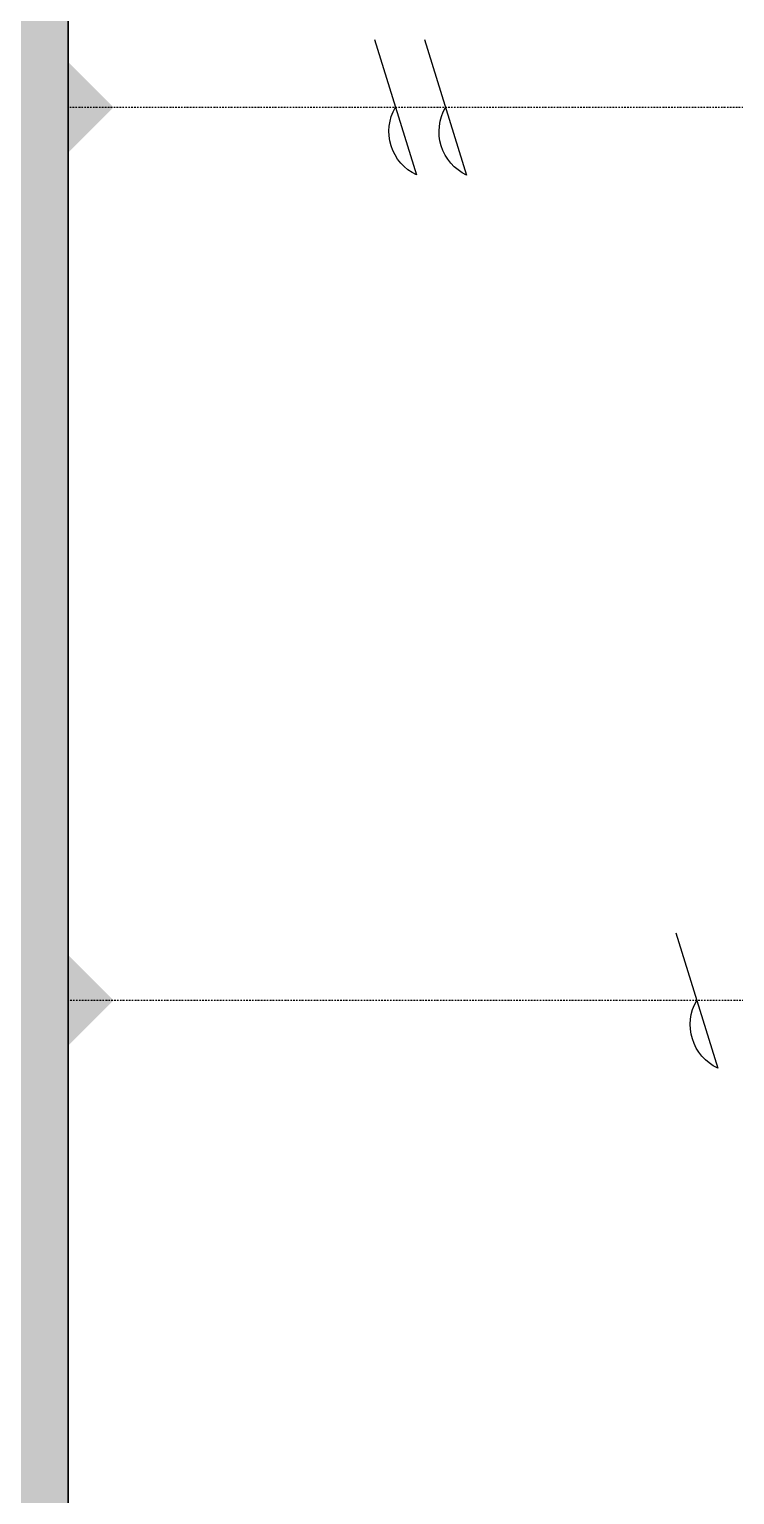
# Model space of a CAD drawing. Header units: inches. Extents: x -12418 to 57169, y -29325 to 19878.
# Drawn here: x 29742 to 31292, y -10267 to -7047 of the extents above; entities that cross this region are included whole.
import ezdxf

# ---------------------------------------------------------------- set-up
doc = ezdxf.new("R2010")
doc.units = ezdxf.units.IN
doc.header["$LTSCALE"] = 25
doc.header["$MEASUREMENT"] = 0
doc.linetypes.add('DASHDOT', pattern=[25.4, 12.7, -6.35, 0, -6.35])
doc.layers.get('0').update_dxf_attribs({"color": 8})
doc.layers.add('0 @ 50', color=8, linetype='Continuous')
doc.layers.add('T-WIRE', color=140, linetype='Continuous')
for name, color, linetype, lineweight in [('T-CABL-TRAY', 60, 'Continuous', 35), ('T-DATA-CLNG-COND', 51, 'DASHDOT', 25), ('T-DATA-CLNG-COND @ 100', 51, 'DASHDOT', 25)]:
    doc.layers.add(name, color=color, linetype=linetype, lineweight=lineweight)

# ---------------------------------------------------------------- blocks, each defined once
blk = doc.blocks.new('*U122')
at = {"lineweight": 0}
h = blk.add_hatch(dxfattribs=at)
h.set_pattern_fill('HEX', color=253, scale=8, angle=180, style=0)
h.set_pattern_definition([(180, (-24050.41, -3e-10), (6e-13, -43.99409), [25.4, -50.8]), (300, (-24050.41, -3e-10), (38.1, 21.997045), [25.4, -50.8]), (240, (-24075.81, -3e-10), (38.1, -21.997045), [25.4, -50.8])])
h.paths.add_polyline_path([(-10603.6, 150), (-10603.6, 0), (0, 0), (0, 150)])
at = {"color": 0}
blk.add_line((0, 150), (-10603.6, 150), dxfattribs=at)
blk = doc.blocks.new('*U105')
blk.add_hatch(color=256).paths.add_polyline_path([(-1, 0), (0, -1), (1, 0)])
blk = doc.blocks.new('W-TEL')
blk.add_line((-66, -212.7), (66, 212.7))
blk.add_arc((130.7, 76), 151.2, 115.3301, 210.179)
blk = doc.blocks.new('*U119')
at = {"layer": 'T-WIRE', "xscale": -0.006999999999825377, "yscale": 0.006999999999970897, "zscale": 0.006999999999999999}
for p in [(0, 0), (1.102, -0.003)]:
    blk.add_blockref('W-TEL', p, dxfattribs=at)
blk = doc.blocks.new('*U118')
at = {"layer": 'T-WIRE', "xscale": -0.006999999999825377, "yscale": 0.006999999999970897, "zscale": 0.006999999999999999}
blk.add_blockref('W-TEL', (0, 0), dxfattribs=at)

msp = doc.modelspace()

# ---------------------------------------------------------------- linework, layer by layer
at = {"layer": 'T-DATA-CLNG-COND', "ltscale": 0.01, "elevation": 0}
for points in [[(32323.4, -7219), (29826.9, -7219)], [(35646.4, -9181.4), (29826.9, -9181.4)]]:
    msp.add_lwpolyline(points, dxfattribs=at)

# ---------------------------------------------------------------- block references
at = {"layer": '0 @ 50', "xscale": 100, "yscale": 100, "zscale": 100, "rotation": 180}
for name, p in [('*U119', (30656.7, -7219, 0)), ('*U118', (31208.7, -9181.4, 0))]:
    msp.add_blockref(name, p, dxfattribs=at)
at = {"layer": 'T-CABL-TRAY', "linetype": 'Continuous', "rotation": 270}
msp.add_blockref('*U122', (29676.9, -13351), dxfattribs=at)
at = {"layer": 'T-DATA-CLNG-COND @ 100', "xscale": -100, "yscale": 100, "zscale": 100, "rotation": 90.00000000001782}
for p in [(29826.9, -7219, 0), (29826.9, -9181.4, 0)]:
    msp.add_blockref('*U105', p, dxfattribs=at)

doc.saveas('drawing.dxf')
